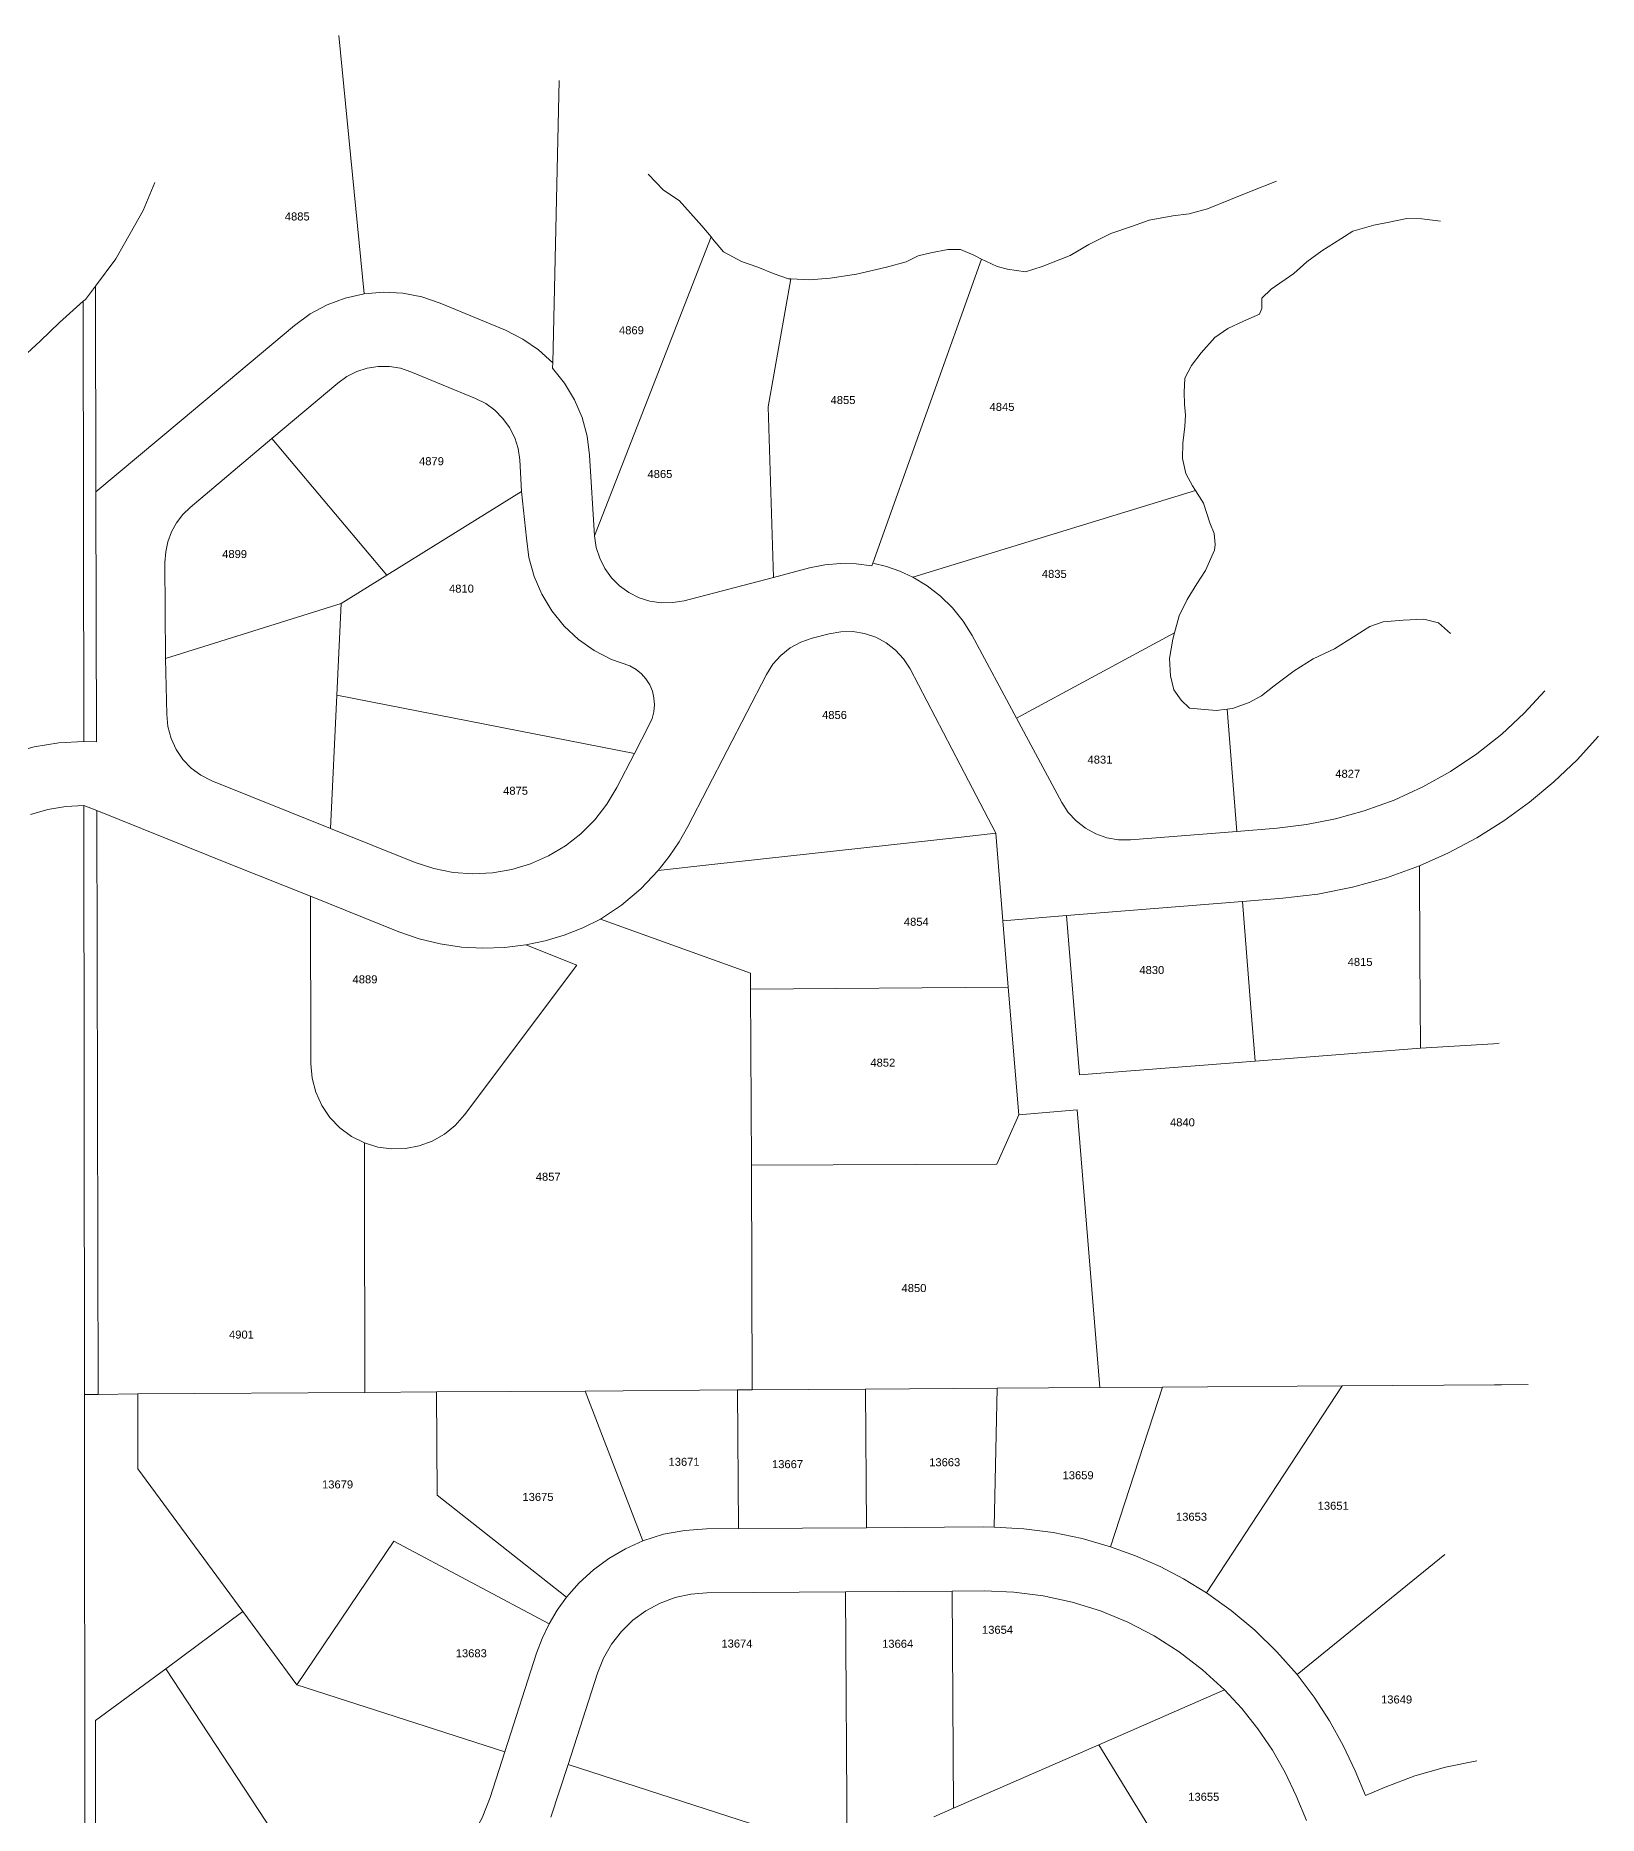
# Model space of a CAD drawing. Header units: feet. Extents: x 865220 to 2843432, y -2240498 to 970288.
# Drawn here: x 2841136 to 2842601, y 968064 to 969732 of the extents above; entities that cross this region are included whole.
import ezdxf
from ezdxf.enums import TextEntityAlignment as Align

# ---------------------------------------------------------------- set-up
doc = ezdxf.new("R2010")
doc.units = ezdxf.units.FT
doc.header["$LTSCALE"] = 0.015
doc.header["$MEASUREMENT"] = 0
doc.layers.add('Dakota County Addresses', color=7, linetype='Continuous')
doc.layers.add('Dakota County Parcels', color=7, linetype='Continuous')
doc.styles.add('Dimensions 100', font='arial.ttf')

# ---------------------------------------------------------------- blocks, each defined once
blk = doc.blocks.new('ACMAP_ANN_TEMPLATE_Dakota County Addresses')
at = {"layer": 'Dakota County Addresses', "style": 'Dimensions 100'}
blk.add_attdef('DakotaCountyAddress', text='', height=50, dxfattribs=at).set_placement((0, 0), align=Align.CENTER)

msp = doc.modelspace()

# ---------------------------------------------------------------- linework, layer by layer
at = {"layer": 'Dakota County Parcels', "lineweight": 5, "ltscale": 100}
for p, q in [((2841444.3, 969489.7), (2841420.6, 969731.6)), ((2841621, 969425), (2841627.2, 969689.7)), ((2841710.5, 969601.9), (2841724.8, 969586.8)), ((2841237.3, 969567.7), (2841248.1, 969594)), ((2841724.8, 969586.8), (2841739.4, 969577)), ((2842274.1, 969585.1), (2842256.4, 969578)), ((2842299.5, 969595.2), (2842274.1, 969585.1)), ((2841211.7, 969522.5), (2841237.3, 969567.7)), ((2841739.4, 969577), (2841750.3, 969565.3)), ((2841750.3, 969565.3), (2841760.8, 969553.3)), ((2842202.1, 969562.8), (2842179.9, 969558.7)), ((2842217.6, 969564.7), (2842202.1, 969562.8)), ((2842234.6, 969569.3), (2842217.6, 969564.7)), ((2842256.4, 969578), (2842234.6, 969569.3)), ((2841760.8, 969553.3), (2841769.5, 969543)), ((2842144.2, 969546.2), (2842123.4, 969535.8)), ((2842163.5, 969552.9), (2842144.2, 969546.2)), ((2842179.9, 969558.7), (2842163.5, 969552.9)), ((2842359.5, 969541.1), (2842370.9, 969548.3)), ((2842370.9, 969548.3), (2842390.5, 969554)), ((2842390.5, 969554), (2842404.9, 969556.8)), ((2842404.9, 969556.8), (2842421.4, 969560.1)), ((2842421.4, 969560.1), (2842435.6, 969560)), ((2842435.6, 969560), (2842453, 969557.7)), ((2841660.3, 969262.8), (2841769.5, 969543)), ((2841769.5, 969543), (2841770.9, 969541.3)), ((2841770.9, 969541.3), (2841781.1, 969528.9)), ((2841975.3, 969528.1), (2841991.2, 969531.3)), ((2841991.2, 969531.3), (2842003.2, 969531.2)), ((2842003.2, 969531.2), (2842015.8, 969525.8)), ((2842123.4, 969535.8), (2842106.1, 969525.6)), ((2842327.8, 969519.6), (2842341.8, 969529.9)), ((2842341.8, 969529.9), (2842359.5, 969541.1)), ((2841192.4, 969497), (2841211.7, 969522.5)), ((2841781.1, 969528.9), (2841797.8, 969520)), ((2841797.8, 969520), (2841813.3, 969514.6)), ((2841813.3, 969514.6), (2841828.7, 969508.5)), ((2841905.8, 969508.1), (2841933.7, 969514.7)), ((2841921, 969237.2), (2842023, 969522.2)), ((2841933.7, 969514.7), (2841952.2, 969519.5)), ((2841952.2, 969519.5), (2841963.5, 969525.2)), ((2841963.5, 969525.2), (2841975.3, 969528.1)), ((2842015.8, 969525.8), (2842023, 969522.2)), ((2842023, 969522.2), (2842026.8, 969520.3)), ((2842026.8, 969520.3), (2842037.6, 969515.3)), ((2842037.6, 969515.3), (2842047.2, 969512.7)), ((2842047.2, 969512.7), (2842064.1, 969510.4)), ((2842064.1, 969510.4), (2842079.8, 969515.4)), ((2842079.8, 969515.4), (2842106.1, 969525.6)), ((2842315.5, 969508.8), (2842327.8, 969519.6)), ((2841183, 969484.4), (2841192.4, 969497)), ((2841192.9, 969304), (2841192.4, 969497)), ((2841822.8, 969383.9), (2841844.1, 969503.7)), ((2841828.7, 969508.5), (2841842, 969503.8)), ((2841842, 969503.8), (2841844.1, 969503.7)), ((2841844.1, 969503.7), (2841861.8, 969502.8)), ((2841861.8, 969502.8), (2841880.9, 969504.2)), ((2841880.9, 969504.2), (2841905.8, 969508.1)), ((2842294.5, 969494.1), (2842315.5, 969508.8)), ((2841181.1, 969482.8), (2841158.7, 969462.8)), ((2841183, 969484.4), (2841181.1, 969482.8)), ((2841181.5, 969070.3), (2841181.1, 969482.8)), ((2841515.5, 969481), (2841576.9, 969455.5)), ((2842285.6, 969476), (2842285.7, 969485.5)), ((2842285.7, 969485.5), (2842294.5, 969494.1)), ((2841158.7, 969462.8), (2841141.1, 969445.7)), ((2842253.7, 969457.1), (2842268.4, 969464.2)), ((2842268.4, 969464.2), (2842283.3, 969470.7)), ((2842283.3, 969470.7), (2842285.6, 969476)), ((2841141.1, 969445.7), (2841120.2, 969426.3)), ((2841272.8, 969371), (2841379, 969460.1)), ((2842228.8, 969434.3), (2842241.6, 969448.8)), ((2842241.6, 969448.8), (2842253.7, 969457.1)), ((2842219.8, 969422.6), (2842228.8, 969434.3)), ((2841488.2, 969416.7), (2841548.8, 969391.7)), ((2841620.9, 969420.1), (2841621, 969425)), ((2842213.5, 969410.7), (2842219.8, 969422.6)), ((2841357.8, 969354.1), (2841419.5, 969406)), ((2842212.7, 969397.4), (2842213.5, 969410.7)), ((2842213, 969386.4), (2842212.7, 969397.4)), ((2841827.8, 969224), (2841822.8, 969383.9)), ((2842214.1, 969375.9), (2842213, 969386.4)), ((2841192.9, 969304), (2841272.8, 969371)), ((2842211.7, 969349.8), (2842213.6, 969365.4)), ((2842213.6, 969365.4), (2842214.1, 969375.9)), ((2841281.4, 969289.6), (2841357.8, 969354.1)), ((2841357.8, 969354.1), (2841465.7, 969226.2)), ((2842211.3, 969335.3), (2842211.7, 969349.8)), ((2841591.9, 969304.6), (2841590.1, 969334.1)), ((2841655.6, 969338.5), (2841660.3, 969262.8)), ((2842214.4, 969321.3), (2842211.3, 969335.3)), ((2842220.7, 969309.8), (2842214.4, 969321.3)), ((2841193.5, 969069.9), (2841192.9, 969304)), ((2841465.7, 969226.2), (2841591.9, 969304.6)), ((2841591.9, 969304.6), (2841596.4, 969260.6)), ((2841958.4, 969224.3), (2842223.4, 969305.4)), ((2842223.4, 969305.4), (2842220.7, 969309.8)), ((2842230.8, 969293.5), (2842223.4, 969305.4)), ((2842236.9, 969275), (2842230.8, 969293.5)), ((2842241, 969265.1), (2842236.9, 969275)), ((2842241.8, 969254.9), (2842241, 969265.1)), ((2842232.8, 969230.4), (2842241.1, 969249.6)), ((2842241.1, 969249.6), (2842241.8, 969254.9)), ((2841258.1, 969148.1), (2841257.6, 969238)), ((2841827.8, 969224), (2841861.7, 969232.8)), ((2841920.1, 969234.7), (2841921, 969237.2)), ((2842224.6, 969217.9), (2842232.8, 969230.4)), ((2841422.7, 969199.5), (2841465.7, 969226.2)), ((2841744.1, 969202.1), (2841827.8, 969224)), ((2842215.5, 969203.2), (2842224.6, 969217.9)), ((2841258.1, 969148.1), (2841422.7, 969199.5)), ((2841418.7, 969113.7), (2841422.7, 969199.5)), ((2842208.2, 969187.9), (2842215.5, 969203.2)), ((2842203.9, 969172.1), (2842208.2, 969187.9)), ((2842399.3, 969182.3), (2842386.7, 969178)), ((2842418, 969183.9), (2842399.3, 969182.3)), ((2842437.5, 969184.7), (2842418, 969183.9)), ((2842451.1, 969181.4), (2842437.5, 969184.7)), ((2842462.3, 969171.5), (2842451.1, 969181.4)), ((2841864.2, 969167.1), (2841880.1, 969171.2)), ((2842014, 969169.4), (2842055.6, 969092.2)), ((2842055.6, 969092.2), (2842203.9, 969172.1)), ((2842199.2, 969148.1), (2842202.3, 969166.1)), ((2842202.3, 969166.1), (2842203.9, 969172.1)), ((2842371.5, 969168.4), (2842353.7, 969157.1)), ((2842380.8, 969174.3), (2842371.5, 969168.4)), ((2842386.7, 969178), (2842380.8, 969174.3)), ((2841259.5, 969095.4), (2841258.1, 969148.1)), ((2842199.9, 969131.8), (2842199.2, 969148.1)), ((2842333.6, 969147.5), (2842316, 969136.4)), ((2842353.7, 969157.1), (2842333.6, 969147.5)), ((2841747.7, 968990.6), (2841821.4, 969133)), ((2842203.1, 969118.6), (2842199.9, 969131.8)), ((2842316, 969136.4), (2842297.1, 969122.3)), ((2841412.9, 968988.7), (2841418.7, 969113.7)), ((2841418.7, 969113.7), (2841697.7, 969059.1)), ((2842209.9, 969109), (2842203.1, 969118.6)), ((2842285.2, 969113), (2842273.6, 969106.7)), ((2842297.1, 969122.3), (2842285.2, 969113)), ((2842217.8, 969101.4), (2842209.9, 969109)), ((2842242.7, 969099.2), (2842217.8, 969101.4)), ((2842253, 969100.4), (2842242.7, 969099.2)), ((2842258.1, 969101), (2842253, 969100.4)), ((2842253, 969100.4), (2842262.2, 968986)), ((2842273.6, 969106.7), (2842258.1, 969101)), ((2841697.7, 969059.1), (2841711.5, 969085.8)), ((2842055.6, 969092.2), (2842098.1, 969013.1)), ((2841181.5, 969070.3), (2841193.5, 969069.9)), ((2841681.2, 969027.2), (2841697.7, 969059.1)), ((2841301.5, 969033.4), (2841412.9, 968988.7)), ((2841181.6, 969010.3), (2841193.7, 969005.5)), ((2841182.1, 968458.3), (2841181.6, 969010.3)), ((2841195.1, 968458.4), (2841193.7, 969005.5)), ((2841412.9, 968988.7), (2841492.2, 968956.9)), ((2842036.2, 968984.2), (2842042.9, 968902.3)), ((2842162.5, 968978.1), (2842262.2, 968986)), ((2842262.2, 968986), (2842300, 968989.1)), ((2842433.8, 968869), (2842433.4, 968953.7)), ((2841393.9, 968925.2), (2841476.9, 968891.9)), ((2841394.3, 968768.1), (2841393.9, 968925.2)), ((2842102.7, 968907.1), (2842267.4, 968920.3)), ((2842267.4, 968920.3), (2842305.3, 968923.3)), ((2842267.4, 968920.3), (2842275.4, 968820.6)), ((2841665.8, 968903.7), (2841806.5, 968853.2)), ((2842042.9, 968902.3), (2842102.7, 968907.1)), ((2842048, 968840), (2842042.9, 968902.3)), ((2842102.7, 968907.1), (2842110.7, 968807.4)), ((2841595.7, 968879.8), (2841643.5, 968860.7)), ((2842434.2, 968782.9), (2842433.8, 968869)), ((2841538.3, 968720.3), (2841643.5, 968860.7)), ((2841806.5, 968853.2), (2841806.5, 968838.2)), ((2841806.5, 968838.2), (2842048, 968840)), ((2841806.5, 968838.2), (2841807.2, 968673.3)), ((2842057.8, 968720.4), (2842048, 968840)), ((2842279.4, 968770.8), (2842275.4, 968820.6)), ((2842114.6, 968757.8), (2842110.7, 968807.4)), ((2842279.4, 968770.8), (2842434.2, 968782.9)), ((2842114.6, 968757.8), (2842279.4, 968770.8)), ((2842037.2, 968674.2), (2842057.8, 968720.4)), ((2842112.4, 968724.9), (2842057.8, 968720.4)), ((2842133.7, 968464.8), (2842112.4, 968724.9)), ((2841444.6, 968659.3), (2841444.5, 968694)), ((2841807.2, 968673.3), (2842037.2, 968674.2)), ((2841807.2, 968673.3), (2841808.1, 968462.6)), ((2841445.1, 968460.1), (2841444.6, 968659.3)), ((2841651.5, 968461.5), (2841794.1, 968462.6)), ((2841795, 968332.6), (2841794.1, 968462.6)), ((2841794.1, 968462.6), (2841808.1, 968462.6)), ((2841808.1, 968462.6), (2841914.1, 968463.4)), ((2841914.1, 968463.4), (2842037.5, 968464.2)), ((2841915, 968333.4), (2841914.1, 968463.4)), ((2842034.9, 968334.1), (2842037.5, 968464.2)), ((2842037.5, 968464.2), (2842133.7, 968464.8)), ((2842133.7, 968464.8), (2842192.6, 968465.3)), ((2842143.8, 968315.7), (2842192.6, 968465.3)), ((2842192.6, 968465.3), (2842361, 968466.4)), ((2842233.6, 968272.5), (2842361, 968466.4)), ((2841182.1, 968458.3), (2841195.1, 968458.4)), ((2841183.4, 967141.1), (2841182.1, 968458.3)), ((2841195.1, 968458.4), (2841232.2, 968458.8)), ((2841232.2, 968458.8), (2841445.1, 968460.1)), ((2841232.2, 968388.8), (2841232.2, 968458.8)), ((2841445.1, 968460.1), (2841512.1, 968460.7)), ((2841512.1, 968460.7), (2841651.5, 968461.5)), ((2841512.8, 968364.1), (2841512.1, 968460.7)), ((2841651.5, 968461.5), (2841705.6, 968321.1)), ((2841232.2, 968388.8), (2841330.7, 968254.9)), ((2841512.8, 968364.1), (2841634, 968268.4)), ((2841765, 968332.4), (2841795, 968332.6)), ((2841795, 968332.6), (2841915, 968333.4)), ((2841915, 968333.4), (2842024.9, 968334.2)), ((2842034.9, 968334.1), (2842024.9, 968334.2)), ((2841381.1, 968186.4), (2841472.1, 968321)), ((2841472.1, 968321), (2841617.6, 968243.3)), ((2842318.6, 968195.8), (2842457.2, 968308.5)), ((2841765.4, 968272.4), (2841895.4, 968273.3)), ((2841895.4, 968273.3), (2841995.4, 968274)), ((2841897, 968027.2), (2841895.4, 968273.3)), ((2841995.4, 968274), (2842025.4, 968274.2)), ((2841996.7, 968070.8), (2841995.4, 968274)), ((2841258.4, 968201.4), (2841330.7, 968254.9)), ((2841330.7, 968254.9), (2841381.1, 968186.4)), ((2841576.1, 968123.5), (2841605.9, 968215.8)), ((2841192.5, 968152.7), (2841258.4, 968201.4)), ((2841258.4, 968201.4), (2841424.8, 967948.2)), ((2841635.4, 968111.7), (2841663, 968197.3)), ((2841381.1, 968186.4), (2841576.1, 968123.5)), ((2842132.8, 968130.2), (2842250.6, 968181.7)), ((2841192.6, 968002.9), (2841192.5, 968152.7)), ((2841996.7, 968070.8), (2842132.8, 968130.2)), ((2842132.8, 968130.2), (2842209.6, 968004.8)), ((2841562.3, 968080.6), (2841576.1, 968123.5)), ((2841619.4, 968062.2), (2841635.4, 968111.7)), ((2841635.4, 968111.7), (2841897, 968027.2)), ((2842373, 968105.6), (2842382.7, 968082.6)), ((2842317.8, 968082.2), (2842327.5, 968059.1)), ((2842382.7, 968082.6), (2842401.1, 968090.4)), ((2841978.2, 968062.7), (2841996.7, 968070.8))]:
    msp.add_line(p, q, dxfattribs=at)
for points in [[(2841444.3, 969489.7), (2841426.6, 969485.7), (2841409.6, 969479.4), (2841393.6, 969470.8), (2841379, 969460.1)], [(2841515.5, 969481), (2841498.3, 969486.8), (2841480.5, 969490.2), (2841462.4, 969491.2), (2841444.3, 969489.7)], [(2841621, 969425), (2841607.7, 969437.1), (2841592.9, 969447.3), (2841576.9, 969455.5)], [(2841488.2, 969416.7), (2841478.3, 969419.9), (2841468, 969421.6), (2841457.5, 969421.6), (2841447.2, 969420), (2841437.3, 969416.8), (2841428, 969412.1), (2841419.5, 969406)], [(2841655.6, 969338.5), (2841653.3, 969356.4), (2841648.5, 969373.8), (2841641.4, 969390.4), (2841632.2, 969405.9), (2841620.9, 969420.1)], [(2841590.1, 969334.1), (2841588.5, 969344.6), (2841585.4, 969354.8), (2841580.6, 969364.3), (2841574.4, 969373), (2841566.9, 969380.6), (2841558.3, 969386.9), (2841548.8, 969391.7)], [(2841281.4, 969289.6), (2841274.4, 969282.8), (2841268.5, 969275), (2841263.8, 969266.5), (2841260.3, 969257.3), (2841258.3, 969247.8), (2841257.6, 969238)], [(2841660.3, 969262.8), (2841661.9, 969252.1), (2841665.1, 969241.9), (2841669.9, 969232.3), (2841676.1, 969223.6), (2841683.7, 969216), (2841692.4, 969209.7), (2841702, 969204.9), (2841712.2, 969201.7), (2841722.8, 969200.1), (2841733.5, 969200.3), (2841744.1, 969202.1)], [(2841596.4, 969260.6), (2841598.8, 969242.5), (2841603.6, 969224.9), (2841610.8, 969208.2), (2841620.3, 969192.6), (2841631.7, 969178.4), (2841645.1, 969165.9), (2841660, 969155.4), (2841676.2, 969147.1), (2841693.4, 969141.1)], [(2841920.1, 969234.7), (2841905.5, 969236.7), (2841890.8, 969237), (2841876.1, 969235.7), (2841861.7, 969232.8)], [(2841958.4, 969224.3), (2841946.4, 969229.8), (2841933.9, 969234.1), (2841921, 969237.2)], [(2842014, 969169.4), (2842005.7, 969182.9), (2841995.8, 969195.3), (2841984.5, 969206.4), (2841972, 969216.1), (2841958.4, 969224.3)], [(2841864.2, 969167.1), (2841853.5, 969163.4), (2841843.7, 969157.9), (2841834.9, 969150.9), (2841827.4, 969142.5), (2841821.4, 969133)], [(2841955.9, 969138.2), (2841949.8, 969147.5), (2841942.3, 969155.7), (2841933.5, 969162.5), (2841923.7, 969167.8), (2841913.2, 969171.4), (2841902.2, 969173.2), (2841891.1, 969173.1), (2841880.1, 969171.2)], [(2841711.5, 969085.8), (2841714.1, 969091.7), (2841715.8, 969098), (2841716.4, 969104.5), (2841715.9, 969111), (2841714.4, 969117.3), (2841711.9, 969123.3), (2841708.4, 969128.8), (2841704.1, 969133.7), (2841699.1, 969137.8), (2841693.4, 969141.1)], [(2841955.9, 969138.2), (2842010.6, 969033.2), (2842036.2, 968984.2)], [(2842381.5, 969005.1), (2842409.5, 969015.2), (2842436.6, 969027.6), (2842462.5, 969042.1), (2842487.2, 969058.6), (2842510.5, 969077.2), (2842531.4, 969096.7), (2842550.7, 969117.7)], [(2841259.5, 969095.4), (2841260.4, 969084.1), (2841263.3, 969073.1), (2841268, 969062.8), (2841274.4, 969053.4), (2841282.2, 969045.2), (2841291.4, 969038.5), (2841301.5, 969033.4)], [(2841181.5, 969070.3), (2841158.2, 969069), (2841135.2, 969065.1), (2841112.8, 969058.8), (2841091.2, 969050), (2841070.7, 969038.9)], [(2842433.4, 968953.7), (2842460.7, 968965.9), (2842487, 968979.9), (2842512.4, 968995.7), (2842536.5, 969013.2), (2842559.4, 969032.3), (2842581, 969053), (2842601, 969075.1)], [(2841492.2, 968956.9), (2841509.7, 968951.1), (2841527.7, 968947.5), (2841546.1, 968946.1), (2841564.5, 968947), (2841582.7, 968950.2), (2841600.3, 968955.5), (2841617.1, 968963), (2841632.9, 968972.5), (2841647.4, 968983.8), (2841660.5, 968996.9), (2841671.8, 969011.4), (2841681.2, 969027.2)], [(2842098.1, 969013.1), (2842104.2, 969003.8), (2842111.6, 968995.7), (2842120.4, 968988.9), (2842130.1, 968983.6), (2842140.5, 968979.9), (2842151.4, 968978.1), (2842162.5, 968978.1)], [(2841181.6, 969010.3), (2841164.6, 969009.3), (2841147.9, 969006.5), (2841131.6, 969001.8)], [(2841193.7, 969005.5), (2841319.5, 968955), (2841393.9, 968925.2)], [(2842300, 968989.1), (2842327.5, 968992.4), (2842354.8, 968997.7), (2842381.5, 969005.1)], [(2841719.9, 968949.2), (2841730.2, 968962.3), (2841739.5, 968976.1), (2841747.7, 968990.6)], [(2841719.9, 968949.2), (2841770.2, 968954.8), (2842003.9, 968980.6), (2842036.2, 968984.2)], [(2841665.8, 968903.7), (2841685.5, 968916.9), (2841703.6, 968932.1), (2841719.9, 968949.2)], [(2842305.3, 968923.3), (2842338.1, 968927.2), (2842370.5, 968933.6), (2842402.3, 968942.4), (2842433.4, 968953.7)], [(2841595.7, 968879.8), (2841613.9, 968883.5), (2841631.8, 968888.7), (2841649.1, 968895.5), (2841665.8, 968903.7)], [(2841476.9, 968891.9), (2841495.9, 968885.3), (2841515.5, 968880.5), (2841535.4, 968877.5), (2841555.5, 968876.4), (2841575.7, 968877.2), (2841595.7, 968879.8)], [(2842434.2, 968782.9), (2842502.8, 968787), (2842508.1, 968787.5)], [(2841394.3, 968768.1), (2841395.5, 968754.6), (2841398.9, 968741.5), (2841404.5, 968729.1), (2841412.1, 968717.9), (2841421.5, 968708.2), (2841432.4, 968700.1), (2841444.5, 968694)], [(2841444.5, 968694), (2841457, 968690.2), (2841469.9, 968688.4), (2841483, 968688.7), (2841495.8, 968691.2), (2841508.1, 968695.8), (2841519.5, 968702.3), (2841529.6, 968710.5), (2841538.3, 968720.3)], [(2842361, 968466.4), (2842503.7, 968467.3), (2842510.2, 968467.4), (2842535.1, 968467.6)], [(2841765, 968332.4), (2841744.8, 968331), (2841724.9, 968327.3), (2841705.6, 968321.1)], [(2842143.8, 968315.7), (2842117.2, 968323.3), (2842090.1, 968328.9), (2842062.6, 968332.5), (2842034.9, 968334.1)], [(2841705.6, 968321.1), (2841689.2, 968313.8), (2841673.7, 968304.7), (2841659.2, 968294), (2841645.9, 968281.9), (2841634, 968268.4)], [(2842233.6, 968272.5), (2842212.3, 968285.5), (2842190.2, 968297.1), (2842167.3, 968307.1), (2842143.8, 968315.7)], [(2841634, 968268.4), (2841625.3, 968256.2), (2841617.6, 968243.3)], [(2841765.4, 968272.4), (2841750.4, 968271.2), (2841735.7, 968268), (2841721.6, 968262.8), (2841708.3, 968255.7), (2841696.2, 968246.8), (2841685.4, 968236.3), (2841676.1, 968224.4), (2841668.6, 968211.3), (2841663, 968197.3)], [(2842250.6, 968181.7), (2842230.1, 968200.4), (2842208.1, 968217.3), (2842184.7, 968232.2), (2842160, 968245), (2842134.3, 968255.5), (2842107.8, 968263.8), (2842080.7, 968269.6), (2842053.1, 968273.1), (2842025.4, 968274.2)], [(2842318.6, 968195.8), (2842299.6, 968217.3), (2842279.1, 968237.4), (2842257, 968255.8), (2842233.6, 968272.5)], [(2841617.6, 968243.3), (2841611.2, 968229.8), (2841605.9, 968215.8)], [(2842373, 968105.6), (2842361.8, 968129.5), (2842349, 968152.6), (2842334.6, 968174.7), (2842318.6, 968195.8)], [(2842317.8, 968082.2), (2842307.5, 968104), (2842295.5, 968125), (2842282, 968145), (2842267, 968164), (2842250.6, 968181.7)], [(2842487.1, 968114.9), (2842457.8, 968109.1), (2842429.1, 968100.9), (2842401.1, 968090.4)], [(2841488.2, 967986.8), (2841504.9, 967998.4), (2841520.2, 968011.9), (2841533.7, 968027.1), (2841545.3, 968043.7), (2841554.9, 968061.7), (2841562.3, 968080.6)]]:
    msp.add_lwpolyline(points, dxfattribs=at)

# ---------------------------------------------------------------- block references
at = {"layer": 'Dakota County Addresses', "lineweight": 5, "ltscale": 100, "xscale": 0.15, "yscale": 0.15, "zscale": 0.15}
for p, values in [((2841381.6, 969558.4), {'DakotaCountyAddress': '4885'}), ((2841694.8, 969451.8), {'DakotaCountyAddress': '4869'}), ((2841893.1, 969386.4), {'DakotaCountyAddress': '4855'}), ((2842042.1, 969380), {'DakotaCountyAddress': '4845'}), ((2841507.4, 969329.1), {'DakotaCountyAddress': '4879'}), ((2841721.5, 969317.1), {'DakotaCountyAddress': '4865'}), ((2841322.9, 969242.1), {'DakotaCountyAddress': '4899'}), ((2842091.1, 969223.5), {'DakotaCountyAddress': '4835'}), ((2841535.5, 969209.7), {'DakotaCountyAddress': '4810'}), ((2841885.1, 969091.3), {'DakotaCountyAddress': '4856'}), ((2842133.9, 969049.5), {'DakotaCountyAddress': '4831'}), ((2842366.1, 969036.2), {'DakotaCountyAddress': '4827'}), ((2841586.2, 969020.3), {'DakotaCountyAddress': '4875'}), ((2841961.8, 968897.5), {'DakotaCountyAddress': '4854'}), ((2842377.7, 968859.9), {'DakotaCountyAddress': '4815'}), ((2841445.1, 968843.6), {'DakotaCountyAddress': '4889'}), ((2842182.5, 968852.3), {'DakotaCountyAddress': '4830'}), ((2841930.4, 968765.5), {'DakotaCountyAddress': '4852'}), ((2842211.2, 968709.6), {'DakotaCountyAddress': '4840'}), ((2841616.8, 968658.6), {'DakotaCountyAddress': '4857'}), ((2841959.6, 968554.3), {'DakotaCountyAddress': '4850'}), ((2841329.3, 968510.7), {'DakotaCountyAddress': '4901'}), ((2841744.1, 968391.5), {'DakotaCountyAddress': '13671'}), ((2841841.1, 968389.3), {'DakotaCountyAddress': '13667'}), ((2841988.4, 968391.1), {'DakotaCountyAddress': '13663'}), ((2842113.4, 968378.9), {'DakotaCountyAddress': '13659'}), ((2841419.4, 968370.3), {'DakotaCountyAddress': '13679'}), ((2841607.2, 968358.6), {'DakotaCountyAddress': '13675'}), ((2842219.7, 968340), {'DakotaCountyAddress': '13653'}), ((2842352.5, 968350.3), {'DakotaCountyAddress': '13651'}), ((2841793.7, 968221.2), {'DakotaCountyAddress': '13674'}), ((2841944.3, 968221), {'DakotaCountyAddress': '13664'}), ((2842037.9, 968234.1), {'DakotaCountyAddress': '13654'}), ((2841544.7, 968212.1), {'DakotaCountyAddress': '13683'}), ((2842411.9, 968168.8), {'DakotaCountyAddress': '13649'}), ((2842231.2, 968077.6), {'DakotaCountyAddress': '13655'})]:
    msp.add_blockref('ACMAP_ANN_TEMPLATE_Dakota County Addresses', p, dxfattribs=at).add_auto_attribs(values)

doc.saveas('drawing.dxf')
